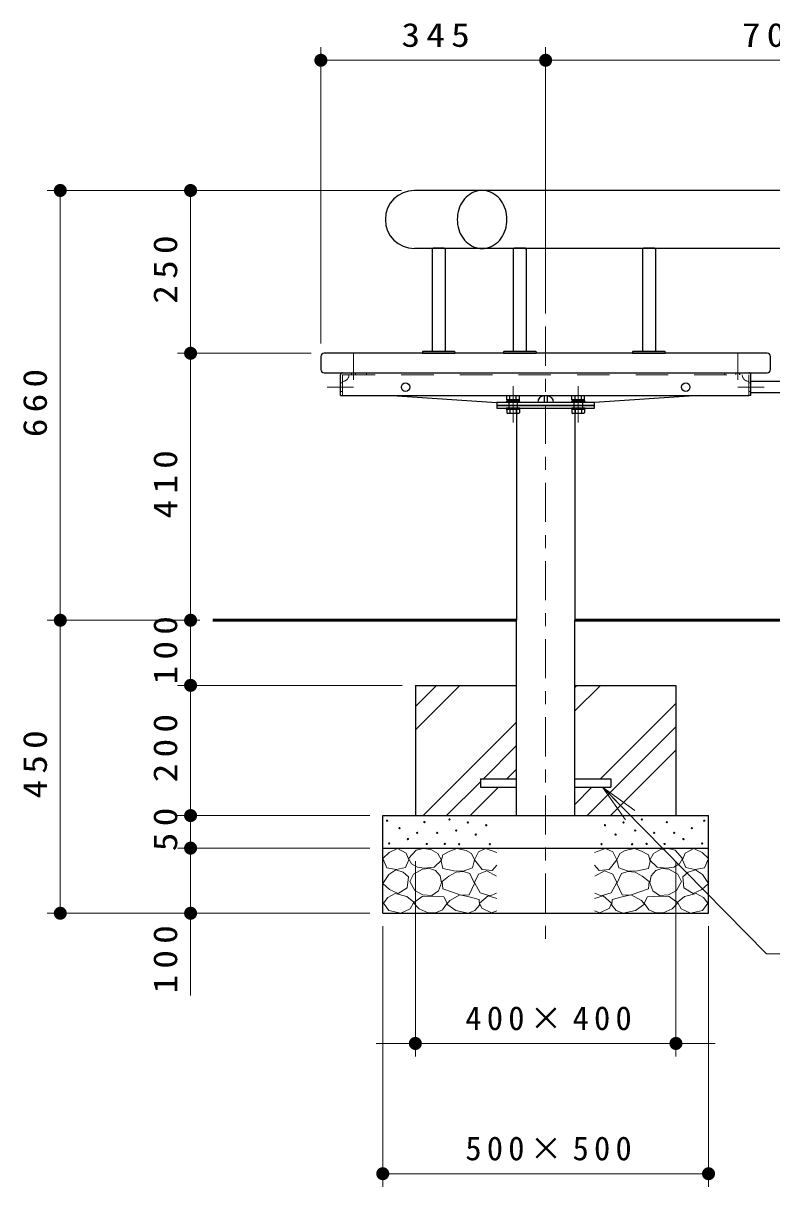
# Model space of a CAD drawing. Units: millimetres on the paper, scale 1:20. Extents: x -365 to 0, y 0 to 257.
# Drawn here: x -117.9 to -60.4, y 49.6 to 138.9 of the extents above; entities that cross this region are included whole.
import ezdxf

# ---------------------------------------------------------------- set-up
doc = ezdxf.new("R2010")
doc.units = ezdxf.units.MM
doc.linetypes.add('USER1', pattern=[4.5, 2.5, -2])
doc.linetypes.add('USER2', pattern=[6, 3, -1, 1, -1])
doc.layers.add('1_20', color=7, linetype='Continuous', lineweight=25)
doc.styles.add('ＭＳ ゴシック', font='')
doc.styles.get('ＭＳ ゴシック').set_extended_font_data('MS Gothic')

# ---------------------------------------------------------------- blocks, each defined once
blk = doc.blocks.new('filled_dot')
at = {"color": 0, "linetype": 'Continuous', "lineweight": -2, "const_width": 1.25}
blk.add_lwpolyline([(-0.625, 0, 1), (0.625, 0, 1)], format="xyb", close=True, dxfattribs=at)

msp = doc.modelspace()

# ---------------------------------------------------------------- linework, layer by layer
at = {"layer": '1_20', "lineweight": 13}
for p, q in [((-95.02, 114.322), (-95.02, 137.072)), ((-77.77, 116.617), (-77.77, 137.072)), ((-95.02, 136.072), (-77.77, 136.072)), ((-77.77, 136.072), (-42.77, 136.072)), ((-88.843, 126.072), (-116.02, 126.072)), ((-115.02, 93.072), (-115.02, 126.072)), ((-105.02, 113.572), (-105.02, 126.072)), ((-95.77, 113.572), (-106.02, 113.572)), ((-105.02, 93.072), (-105.02, 113.572)), ((-105.02, 85.072), (-105.02, 96.072)), ((-104.308, 93.072), (-116.02, 93.072)), ((-104.308, 93.072), (-116.02, 93.072)), ((-115.02, 70.572), (-115.02, 93.072)), ((-104.308, 93.072), (-106.02, 93.072)), ((-105.02, 75.072), (-105.02, 91.072)), ((-88.77, 88.072), (-106.02, 88.072)), ((-88.77, 88.072), (-106.02, 88.072)), ((-87.77, 84.651), (-84.349, 88.072)), ((-87.77, 86.447), (-86.145, 88.072)), ((-75.542, 86.103), (-73.573, 88.072)), ((-75.542, 87.899), (-75.369, 88.072)), ((-73.564, 80.897), (-67.77, 86.691)), ((-87.165, 78.072), (-79.997, 85.24)), ((-74.593, 78.072), (-67.77, 84.895)), ((-82.544, 80.897), (-79.997, 83.444)), ((-72.797, 78.072), (-67.77, 83.099)), ((-80.748, 80.897), (-79.997, 81.647)), ((-105.02, 72.572), (-105.02, 81.072)), ((-85.369, 78.072), (-82.77, 80.671)), ((-83.573, 78.072), (-81.398, 80.247)), ((-75.542, 78.918), (-74.214, 80.247)), ((-73.396, 80.244), (-71.292, 78.105)), ((-73.396, 80.244), (-70.936, 78.456)), ((-71.649, 77.755), (-73.396, 80.244)), ((-91.27, 78.072), (-106.02, 78.072)), ((-91.27, 78.072), (-106.02, 78.072)), ((-90.27, 78.072), (-90.27, 70.572)), ((-65.27, 78.072), (-65.27, 70.572)), ((-91.27, 75.572), (-106.02, 75.572)), ((-105.02, 64.268), (-105.02, 75.572)), ((-87.77, 74.572), (-87.77, 59.572)), ((-67.77, 74.572), (-67.77, 59.572)), ((-91.27, 70.572), (-116.02, 70.572)), ((-91.27, 70.572), (-106.02, 70.572)), ((-90.27, 69.572), (-90.27, 49.572)), ((-65.27, 69.572), (-65.27, 49.572)), ((-64.77, 60.572), (-90.77, 60.572)), ((-65.27, 50.572), (-90.27, 50.572))]:
    msp.add_line(p, q, dxfattribs=at)
at = {"layer": '1_20', "color": 20}
for p, q in [((-32.696, 126.072), (-87.843, 126.072)), ((-32.696, 121.617), (-87.843, 121.617))]:
    msp.add_line(p, q, dxfattribs=at)
at = {"layer": '1_20'}
for p, q in [((-86.482, 121.572), (-86.382, 121.672)), ((-86.482, 121.572), (-86.482, 113.732)), ((-86.382, 121.672), (-85.582, 121.672)), ((-85.482, 121.572), (-85.582, 121.672)), ((-85.482, 121.572), (-85.482, 113.732)), ((-80.253, 121.572), (-80.153, 121.672)), ((-80.253, 121.572), (-80.253, 113.732)), ((-80.153, 121.672), (-79.353, 121.672)), ((-79.253, 121.572), (-79.353, 121.672)), ((-79.253, 121.572), (-79.253, 113.732)), ((-70.343, 121.572), (-70.243, 121.672)), ((-70.343, 121.572), (-70.343, 113.732)), ((-70.243, 121.672), (-69.443, 121.672)), ((-69.343, 121.572), (-69.443, 121.672)), ((-69.343, 121.572), (-69.343, 113.732)), ((-87.232, 113.682), (-87.182, 113.732)), ((-87.232, 113.682), (-87.232, 113.572)), ((-87.232, 113.572), (-84.732, 113.572)), ((-87.182, 113.732), (-84.782, 113.732)), ((-84.782, 113.732), (-84.732, 113.682)), ((-84.732, 113.682), (-84.732, 113.572)), ((-81.003, 113.682), (-80.953, 113.732)), ((-81.003, 113.682), (-81.003, 113.572)), ((-81.003, 113.572), (-78.503, 113.572)), ((-80.953, 113.732), (-78.553, 113.732)), ((-78.553, 113.732), (-78.503, 113.682)), ((-78.503, 113.682), (-78.503, 113.572)), ((-71.093, 113.682), (-71.043, 113.732)), ((-71.093, 113.682), (-71.093, 113.572)), ((-71.093, 113.572), (-68.593, 113.572)), ((-71.043, 113.732), (-68.643, 113.732)), ((-68.643, 113.732), (-68.593, 113.682)), ((-68.593, 113.682), (-68.593, 113.572)), ((-93.52, 110.322), (-93.52, 111.912)), ((-62.857, 111.912), (-62.857, 112.072)), ((-62.02, 110.322), (-62.02, 111.912)), ((-58.52, 111.404), (-62.02, 111.404)), ((-93.52, 110.322), (-93.36, 110.322)), ((-93.36, 110.322), (-62.18, 110.322)), ((-89.54, 110.322), (-81.52, 109.797)), ((-80.76, 109.997), (-80.76, 110.322)), ((-79.779, 109.997), (-80.76, 109.997)), ((-80.73, 109.997), (-79.81, 109.997)), ((-80.73, 109.997), (-80.73, 109.872)), ((-80.515, 109.997), (-80.515, 110.322)), ((-80.27, 109.997), (-80.303, 109.872)), ((-80.236, 109.997), (-80.27, 109.872)), ((-80.024, 109.997), (-80.024, 110.322)), ((-79.81, 109.997), (-79.81, 109.872)), ((-79.779, 109.997), (-79.779, 110.322)), ((-77.882, 110.322), (-77.882, 109.797)), ((-77.657, 110.322), (-77.657, 109.797)), ((-75.76, 109.997), (-75.76, 110.322)), ((-74.779, 109.997), (-75.76, 109.997)), ((-75.73, 109.997), (-74.81, 109.997)), ((-75.73, 109.997), (-75.73, 109.872)), ((-75.515, 109.997), (-75.515, 110.322)), ((-75.27, 109.997), (-75.303, 109.872)), ((-75.236, 109.997), (-75.27, 109.872)), ((-75.024, 109.997), (-75.024, 110.322)), ((-74.81, 109.997), (-74.81, 109.872)), ((-74.779, 109.997), (-74.779, 110.322)), ((-65.999, 110.322), (-74.02, 109.797)), ((-62.02, 110.322), (-62.18, 110.322)), ((-58.52, 110.539), (-62.02, 110.539)), ((-80.795, 109.872), (-80.795, 109.797)), ((-79.745, 109.872), (-80.795, 109.872)), ((-79.745, 109.797), (-80.795, 109.797)), ((-79.745, 109.347), (-80.795, 109.347)), ((-80.795, 109.347), (-80.795, 109.272)), ((-80.795, 109.347), (-79.745, 109.347)), ((-80.795, 109.272), (-79.745, 109.272)), ((-80.76, 109.272), (-80.76, 108.997)), ((-80.76, 108.997), (-80.682, 108.952)), ((-80.73, 109.872), (-79.81, 109.872)), ((-80.595, 109.797), (-80.595, 109.572)), ((-80.595, 109.572), (-80.595, 109.347)), ((-80.515, 109.272), (-80.515, 108.997)), ((-80.024, 109.272), (-80.024, 108.997)), ((-79.997, 109.347), (-79.997, 93.072)), ((-79.945, 109.797), (-79.945, 109.572)), ((-79.945, 109.572), (-79.945, 109.347)), ((-79.779, 108.997), (-79.857, 108.952)), ((-79.779, 109.272), (-79.779, 108.997)), ((-79.745, 109.797), (-79.745, 109.872)), ((-79.745, 109.272), (-79.745, 109.347)), ((-75.795, 109.872), (-75.795, 109.797)), ((-74.745, 109.872), (-75.795, 109.872)), ((-74.745, 109.797), (-75.795, 109.797)), ((-74.745, 109.347), (-75.795, 109.347)), ((-75.795, 109.347), (-75.795, 109.272)), ((-75.795, 109.347), (-74.745, 109.347)), ((-75.795, 109.272), (-74.745, 109.272)), ((-75.76, 109.272), (-75.76, 108.997)), ((-75.76, 108.997), (-75.682, 108.952)), ((-75.73, 109.872), (-74.81, 109.872)), ((-75.595, 109.797), (-75.595, 109.572)), ((-75.595, 109.572), (-75.595, 109.347)), ((-75.542, 109.347), (-75.542, 93.072)), ((-75.515, 109.272), (-75.515, 108.997)), ((-75.024, 109.272), (-75.024, 108.997)), ((-74.945, 109.797), (-74.945, 109.572)), ((-74.945, 109.572), (-74.945, 109.347)), ((-74.779, 108.997), (-74.857, 108.952)), ((-74.779, 109.272), (-74.779, 108.997)), ((-74.745, 109.797), (-74.745, 109.872)), ((-74.745, 109.272), (-74.745, 109.347)), ((-79.857, 108.952), (-80.682, 108.952)), ((-74.857, 108.952), (-75.682, 108.952)), ((-79.997, 78.072), (-79.997, 93.072)), ((-75.542, 78.072), (-75.542, 93.072)), ((-82.77, 80.897), (-79.997, 80.897)), ((-82.77, 80.897), (-82.77, 80.247)), ((-75.542, 80.897), (-72.77, 80.897)), ((-72.77, 80.897), (-72.77, 80.247)), ((-82.77, 80.247), (-79.997, 80.247)), ((-75.542, 80.247), (-72.77, 80.247)), ((-90.27, 70.572), (-90.27, 78.072)), ((-65.27, 70.572), (-65.27, 78.072))]:
    msp.add_line(p, q, dxfattribs=at)
at = {"layer": '1_20', "linetype": 'USER2', "lineweight": 13}
for p, q in [((-77.77, 115.617), (-77.77, 67.94)), ((-92.52, 113.572), (-92.52, 111.54)), ((-63.02, 113.572), (-63.02, 111.54)), ((-94.528, 110.972), (-92.52, 110.972)), ((-80.27, 111.048), (-80.27, 108.26)), ((-75.27, 111.048), (-75.27, 108.26)), ((-61.011, 110.972), (-63.02, 110.972))]:
    msp.add_line(p, q, dxfattribs=at)
at = {"layer": '1_20', "color": 40}
for p, q in [((-60.77, 113.572), (-94.77, 113.572)), ((-95.02, 113.322), (-95.02, 112.322)), ((-60.52, 112.322), (-60.52, 113.322)), ((-94.77, 112.072), (-60.77, 112.072))]:
    msp.add_line(p, q, dxfattribs=at)
at = {"layer": '1_20', "linetype": 'USER1', "lineweight": 13}
for p, q in [((-91.52, 112.072), (-93.36, 112.072)), ((-93.36, 111.912), (-62.18, 111.912)), ((-93.36, 110.322), (-93.36, 111.912)), ((-92.682, 111.912), (-92.682, 112.072)), ((-92.357, 111.912), (-92.357, 112.072)), ((-91.52, 111.912), (-91.52, 112.072)), ((-64.02, 112.072), (-62.18, 112.072)), ((-64.02, 111.912), (-64.02, 112.072)), ((-63.182, 111.912), (-63.182, 112.072)), ((-62.18, 110.322), (-62.18, 111.912)), ((-93.36, 111.297), (-93.52, 111.297)), ((-62.18, 111.297), (-62.02, 111.297)), ((-93.36, 110.647), (-93.52, 110.647)), ((-62.18, 110.647), (-62.02, 110.647))]:
    msp.add_line(p, q, dxfattribs=at)
at = {"layer": '1_20', "lineweight": 50}
for p, q in [((-103.308, 93.072), (-79.997, 93.072)), ((-75.542, 93.072), (-25.52, 93.072))]:
    msp.add_line(p, q, dxfattribs=at)
at = {"layer": '1_20', "color": 4}
for p, q in [((-87.77, 88.072), (-79.997, 88.072)), ((-87.77, 88.072), (-87.77, 78.072)), ((-75.542, 88.072), (-67.77, 88.072)), ((-67.77, 88.072), (-67.77, 78.072)), ((-90.27, 78.072), (-65.27, 78.072)), ((-90.27, 75.572), (-65.27, 75.572)), ((-90.27, 70.572), (-65.27, 70.572)), ((-90.27, 70.572), (-65.27, 70.572))]:
    msp.add_line(p, q, dxfattribs=at)
at = {"layer": '1_20', "color": 20}
msp.add_lwpolyline([(-82.646, 126.072), (-82.812, 126.063), (-82.977, 126.038), (-83.139, 125.996), (-83.298, 125.937), (-83.452, 125.863), (-83.599, 125.773), (-83.739, 125.669), (-83.871, 125.551), (-83.994, 125.419), (-84.106, 125.276), (-84.207, 125.122), (-84.297, 124.958), (-84.373, 124.786), (-84.437, 124.606), (-84.487, 124.421), (-84.523, 124.231), (-84.545, 124.038), (-84.552, 123.844), (-84.545, 123.65), (-84.523, 123.457), (-84.487, 123.268), (-84.437, 123.082), (-84.373, 122.903), (-84.297, 122.73), (-84.207, 122.567), (-84.106, 122.412), (-83.994, 122.269), (-83.871, 122.138), (-83.739, 122.02), (-83.599, 121.915), (-83.452, 121.825), (-83.298, 121.751), (-83.139, 121.693), (-82.977, 121.651), (-82.812, 121.625), (-82.646, 121.617), (-82.48, 121.625), (-82.315, 121.651), (-82.153, 121.693), (-81.994, 121.751), (-81.841, 121.825), (-81.693, 121.915), (-81.553, 122.02), (-81.421, 122.138), (-81.298, 122.269), (-81.186, 122.412), (-81.085, 122.567), (-80.996, 122.73), (-80.919, 122.903), (-80.855, 123.082), (-80.805, 123.268), (-80.769, 123.457), (-80.747, 123.65), (-80.74, 123.844), (-80.747, 124.038), (-80.769, 124.231), (-80.805, 124.421), (-80.855, 124.606), (-80.919, 124.786), (-80.996, 124.958), (-81.085, 125.122), (-81.186, 125.276), (-81.298, 125.419), (-81.421, 125.551), (-81.553, 125.669), (-81.693, 125.773), (-81.841, 125.863), (-81.994, 125.937), (-82.153, 125.996), (-82.315, 126.038), (-82.48, 126.063)], close=True, dxfattribs=at)
at = {"layer": '1_20'}
for points in [[(-74.02, 109.572), (-74.02, 109.797), (-81.52, 109.797), (-81.52, 109.572)], [(-74.02, 109.347), (-74.02, 109.572), (-81.52, 109.572), (-81.52, 109.347)]]:
    msp.add_lwpolyline(points, close=True, dxfattribs=at)
at = {"layer": '1_20', "lineweight": 13}
for points in [[(-73.396, 80.244), (-60.814, 67.449), (-30.368, 67.449)], [(-81.52, 75.237), (-82.375, 75.553), (-82.914, 75.284), (-83.231, 74.682), (-82.644, 73.922), (-81.868, 73.858), (-81.52, 74.254)], [(-74.02, 75.237), (-73.164, 75.553), (-72.625, 75.284), (-72.309, 74.682), (-72.895, 73.922), (-73.671, 73.858), (-74.02, 74.254)], [(-81.535, 73.431), (-82.296, 73.827), (-82.93, 73.573), (-83.231, 72.924), (-82.787, 72.147), (-82.027, 71.91), (-81.535, 72.116)], [(-74.004, 73.431), (-73.243, 73.827), (-72.61, 73.573), (-72.309, 72.924), (-72.752, 72.147), (-73.513, 71.91), (-74.004, 72.116)], [(-81.52, 71.704), (-82.185, 71.91), (-82.835, 71.355), (-82.66, 70.959), (-81.932, 70.595), (-81.52, 70.753)], [(-74.02, 71.704), (-73.354, 71.91), (-72.705, 71.355), (-72.879, 70.959), (-73.608, 70.595), (-74.02, 70.753)]]:
    msp.add_lwpolyline(points, dxfattribs=at)
for points in [[(-89.147, 75.542), (-89.781, 75.241), (-90.256, 74.766), (-89.955, 74.068), (-89.226, 73.926), (-88.529, 74.084), (-88.276, 74.67), (-88.466, 75.177)], [(-87.176, 75.546), (-87.703, 75.411), (-88.284, 74.776), (-88.054, 74.357), (-87.597, 74.12), (-87.081, 74.046), (-86.338, 74.114), (-85.77, 74.654), (-86.054, 75.154), (-86.588, 75.465)], [(-84.585, 75.557), (-85.122, 75.333), (-85.668, 75.064), (-85.784, 74.563), (-85.65, 73.999), (-84.827, 73.838), (-84.102, 73.793), (-83.377, 74.053), (-83.225, 74.662), (-83.457, 75.172), (-83.86, 75.396)], [(-70.954, 75.557), (-70.417, 75.333), (-69.871, 75.064), (-69.755, 74.563), (-69.889, 73.999), (-70.713, 73.838), (-71.438, 73.793), (-72.162, 74.053), (-72.315, 74.662), (-72.082, 75.172), (-71.679, 75.396)], [(-68.363, 75.546), (-67.836, 75.411), (-67.255, 74.776), (-67.485, 74.357), (-67.942, 74.12), (-68.458, 74.046), (-69.201, 74.114), (-69.769, 74.654), (-69.485, 75.154), (-68.952, 75.465)], [(-66.392, 75.542), (-65.758, 75.241), (-65.283, 74.766), (-65.584, 74.068), (-66.313, 73.926), (-67.01, 74.084), (-67.263, 74.67), (-67.073, 75.177)], [(-89.274, 73.894), (-89.813, 73.546), (-90.256, 72.864), (-89.749, 72.405), (-89.084, 72.088), (-88.387, 72.532), (-88.308, 73.371), (-88.715, 73.734)], [(-87.811, 72.33), (-87.19, 71.985), (-86.514, 71.938), (-86, 72.299), (-85.757, 72.897), (-85.869, 73.435), (-86.216, 73.843), (-86.682, 74.008), (-87.217, 73.952), (-87.906, 73.583), (-88.203, 73.006)], [(-84.635, 73.726), (-85.189, 73.429), (-85.716, 73.01), (-85.662, 72.456), (-84.919, 72.185), (-84.284, 71.969), (-83.635, 71.996), (-83.23, 72.861), (-83.581, 73.618), (-84.085, 73.782)], [(-70.904, 73.726), (-70.35, 73.429), (-69.823, 73.01), (-69.877, 72.456), (-70.62, 72.185), (-71.255, 71.969), (-71.904, 71.996), (-72.31, 72.861), (-71.958, 73.618), (-71.455, 73.782)], [(-67.728, 72.33), (-68.35, 71.985), (-69.025, 71.938), (-69.539, 72.299), (-69.782, 72.897), (-69.671, 73.435), (-69.323, 73.843), (-68.857, 74.008), (-68.323, 73.952), (-67.633, 73.583), (-67.336, 73.006)], [(-66.265, 73.894), (-65.727, 73.546), (-65.283, 72.864), (-65.79, 72.405), (-66.455, 72.088), (-67.152, 72.532), (-67.232, 73.371), (-66.824, 73.734)], [(-89.315, 72.098), (-89.884, 71.778), (-90.221, 71.356), (-89.818, 70.79), (-88.875, 70.587), (-88.16, 70.906), (-87.886, 71.411), (-88.425, 71.866)], [(-86.46, 71.89), (-87.244, 71.85), (-87.906, 71.377), (-87.473, 70.917), (-86.784, 70.606), (-86.219, 70.598), (-85.676, 70.823), (-85.338, 71.35), (-85.595, 71.836)], [(-84.344, 71.982), (-85.115, 71.563), (-85.358, 71.266), (-84.669, 70.779), (-83.723, 70.59), (-83.193, 70.774), (-82.844, 71.198), (-82.871, 71.617), (-83.736, 71.847)], [(-71.195, 71.982), (-70.425, 71.563), (-70.181, 71.266), (-70.87, 70.779), (-71.817, 70.59), (-72.346, 70.774), (-72.695, 71.198), (-72.668, 71.617), (-71.803, 71.847)], [(-69.08, 71.89), (-68.296, 71.85), (-67.633, 71.377), (-68.066, 70.917), (-68.755, 70.606), (-69.32, 70.598), (-69.863, 70.823), (-70.201, 71.35), (-69.944, 71.836)], [(-66.224, 72.098), (-65.656, 71.778), (-65.318, 71.356), (-65.721, 70.79), (-66.664, 70.587), (-67.38, 70.906), (-67.653, 71.411), (-67.114, 71.866)]]:
    msp.add_lwpolyline(points, close=True, dxfattribs=at)
at = {"layer": '1_20'}
for centre in [(-88.52, 110.972), (-67.02, 110.972)]:
    msp.add_circle(centre, 0.325, dxfattribs=at)
at = {"layer": '1_20', "lineweight": 13}
for centre in [(-89.939, 77.681), (-85.149, 77.776), (-70.39, 77.776), (-65.6, 77.681), (-88.989, 77.11), (-87.072, 77.57), (-84.649, 76.925), (-83.743, 77.547), (-82.324, 77.33), (-73.215, 77.33), (-71.796, 77.547), (-70.89, 76.925), (-68.467, 77.57), (-66.55, 77.11), (-89.781, 75.938), (-88.339, 76.271), (-87.642, 76.746), (-86.898, 75.89), (-86.095, 76.749), (-85.514, 75.898), (-83.135, 76.614), (-72.404, 76.614), (-70.026, 75.898), (-69.444, 76.749), (-68.642, 75.89), (-67.897, 76.746), (-67.2, 76.271), (-65.758, 75.938), (-84.405, 75.871), (-82.054, 75.871), (-73.485, 75.871), (-71.134, 75.871)]:
    msp.add_circle(centre, 0.05, dxfattribs=at)
at = {"layer": '1_20', "color": 20}
msp.add_arc((-87.843, 123.844), 2.228, 90, 270, dxfattribs=at)
at = {"layer": '1_20', "color": 40}
for centre, start, end in [((-94.77, 113.322), 90, 180), ((-60.77, 113.322), 0, 90), ((-94.77, 112.322), 180, 270), ((-60.77, 112.322), 270, 0)]:
    msp.add_arc(centre, 0.25, start, end, dxfattribs=at)
at = {"layer": '1_20'}
for centre, radius, start, end in [((-93.36, 111.912), 0.16, 90, 180), ((-62.18, 111.912), 0.16, 0, 90), ((-77.882, 109.797), 0.5, 90, 180), ((-77.657, 109.797), 0.5, 0, 90), ((-80.638, 109.209), 0.245, 240.00001, 299.99999), ((-80.27, 109.641), 0.689, 249.136, 290.864), ((-79.902, 109.209), 0.245, 240.00001, 299.99999), ((-75.638, 109.209), 0.245, 240.00001, 299.99999), ((-75.27, 109.641), 0.689, 249.136, 290.864), ((-74.902, 109.209), 0.245, 240.00001, 299.99999)]:
    msp.add_arc(centre, radius, start, end, dxfattribs=at)
at = {"layer": '1_20', "linetype": 'USER1', "lineweight": 13}
for centre, start, end in [((-93.36, 111.912), 270, 0), ((-62.18, 111.912), 180, 270)]:
    msp.add_arc(centre, 0.5, start, end, dxfattribs=at)

# ---------------------------------------------------------------- block references
at = {"layer": '1_20', "lineweight": 13, "xscale": 0.4, "yscale": 0.4}
for p in [(-95.02, 136.072), (-77.77, 136.072), (-67.77, 60.572), (-90.27, 50.572)]:
    msp.add_blockref('filled_dot', p, dxfattribs=at)
for p, rotation in [((-77.77, 136.072), 180), ((-115.02, 126.072), 270), ((-105.02, 126.072), 270), ((-105.02, 113.572), 270), ((-105.02, 113.572), 90), ((-115.02, 93.072), 270), ((-115.02, 93.072), 90), ((-105.02, 93.072), 90), ((-105.02, 93.072), 90), ((-105.02, 88.072), 270), ((-105.02, 88.072), 90), ((-105.02, 78.072), 270), ((-105.02, 78.072), 90), ((-105.02, 75.572), 270), ((-105.02, 75.572), 270), ((-115.02, 70.572), 90), ((-105.02, 70.572), 90), ((-87.77, 60.572), 180), ((-65.27, 50.572), 180)]:
    msp.add_blockref('filled_dot', p, dxfattribs=dict(at, rotation=rotation))

# ---------------------------------------------------------------- texts
at = {"layer": '1_20', "char_height": 1.833, "attachment_point": 8, "style": 'ＭＳ ゴシック'}
for s, insert in [('\\T1.33;\\W1.15;345', (-85.978, 137.072)), ('\\T1.33;\\W1.15;700', (-59.853, 137.072)), ('\\T1.32;400×400', (-77.349, 61.572)), ('\\T1.32;500×500', (-77.349, 51.572))]:
    msp.add_mtext(s, dxfattribs=dict(at, insert=insert))
at = {"layer": '1_20', "char_height": 1.833, "attachment_point": 8, "rotation": 90, "style": 'ＭＳ ゴシック'}
for s, insert in [('\\T1.33;\\W1.15;250', (-106.02, 120.237)), ('\\T1.33;\\W1.15;660', (-116.02, 109.987)), ('\\T1.33;\\W1.15;410', (-106.02, 103.743)), ('\\T1.33;\\W1.15;100', (-106.02, 91)), ('\\T1.33;\\W1.15;200', (-106.02, 83.488)), ('\\T1.33;\\W1.15;450', (-116.02, 82.237)), ('\\T1.34;\\W1.15;50', (-106.02, 77.249)), ('\\T1.33;\\W1.15;100', (-106.02, 67.268))]:
    msp.add_mtext(s, dxfattribs=dict(at, insert=insert))

doc.saveas('drawing.dxf')
